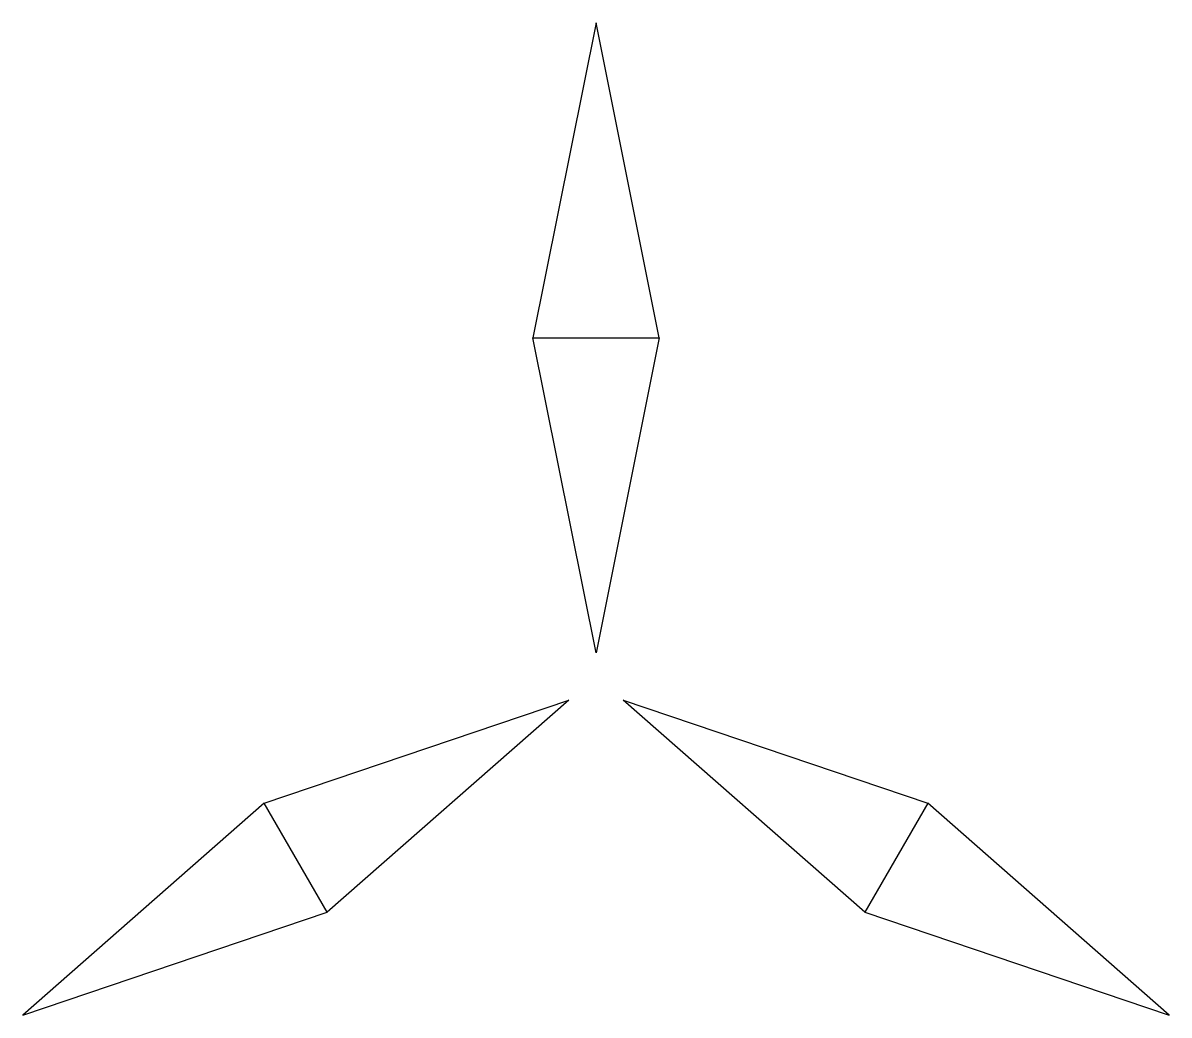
# Model space of a CAD drawing. Extents: x -474.55 to -465.45, y -472.62 to -464.75.
import ezdxf

# ---------------------------------------------------------------- set-up
doc = ezdxf.new("R2010")
doc.units = 0
doc.layers.add('MAGNET', color=11, linetype='CONTINUOUS')

msp = doc.modelspace()

# ---------------------------------------------------------------- linework, layer by layer
at = {"layer": 'MAGNET'}
for points in [[(-470.5, -467.25), (-469.5, -467.25), (-470, -464.75), (-470.5, -467.25)], [(-470.5, -467.25), (-469.5, -467.25), (-470, -469.75), (-470.5, -467.25)], [(-472.1316, -471.808), (-472.6316, -470.942), (-470.2165, -470.125), (-472.1316, -471.808)], [(-467.3684, -470.942), (-467.8684, -471.808), (-469.7835, -470.125), (-467.3684, -470.942)], [(-472.1316, -471.808), (-472.6316, -470.942), (-474.5466, -472.625), (-472.1316, -471.808)], [(-467.3684, -470.942), (-467.8684, -471.808), (-465.4534, -472.625), (-467.3684, -470.942)]]:
    msp.add_lwpolyline(points, dxfattribs=at)

doc.saveas('drawing.dxf')
